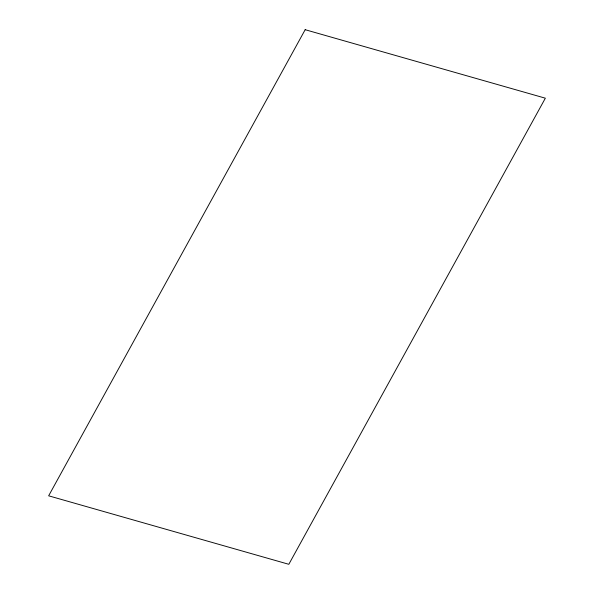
<?xml version="1.0" encoding="UTF-8"?>
<svg xmlns="http://www.w3.org/2000/svg" width="594" height="594" viewBox="0 0 594 594"><rect width="100%" height="100%" fill="white"/><g stroke="black" fill="none" stroke-linecap="round" stroke-linejoin="round"><path stroke-width="0.89" d="M305.175 29.7L48.649 495.812L288.825 564.3L545.351 98.188L305.175 29.7"/></g></svg>
